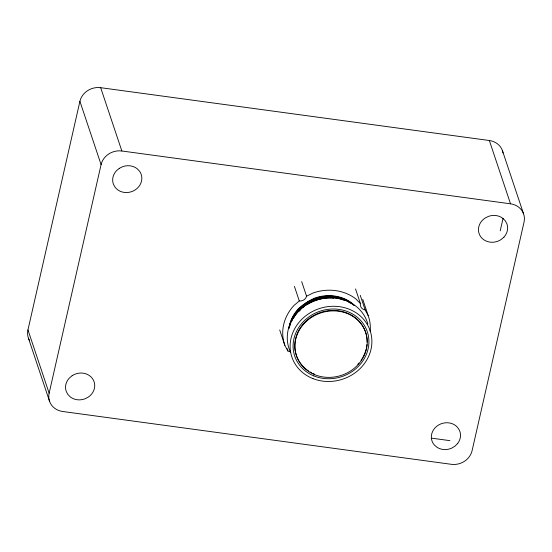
<?xml version="1.0" encoding="UTF-8"?>
<svg xmlns="http://www.w3.org/2000/svg" width="552" height="552" viewBox="0 0 552 552"><rect width="100%" height="100%" fill="white"/><g stroke="black" fill="none" stroke-linecap="round" stroke-linejoin="round"><path stroke-width="0.83" d="M29.497 340.467A17.698 15.932 -18.5 0 1 27.952 329.91L79.909 101.313A17.698 15.932 -18.5 0 1 100.678 87.692L489.341 140.512A17.698 15.932 -18.5 0 1 503.031 152.925M489.341 140.512L510.524 203.812A17.698 15.932 -18.5 0 1 524.048 222.09L472.091 450.687A17.698 15.932 -18.5 0 1 451.322 464.308L62.659 411.488A17.698 15.932 -18.5 0 1 49.135 393.21L101.085 164.613L79.909 101.313M500.216 230.839L503.058 218.337M370.178 331.469A44.236 39.827 -18.5 0 0 368.184 315.599L365.134 309.927A6.3 5.672 -18.5 0 1 360.401 303.531L355.812 298.873A44.236 39.827 -18.5 0 0 312.943 293.043L306.567 296.21A6.3 5.672 -18.5 0 1 299.301 300.978L293.933 305.504A44.236 39.827 -18.5 0 0 284.873 345.38L287.923 351.051A6.3 5.672 -18.5 0 1 290.725 352.231M101.085 164.613A17.698 15.932 -18.5 0 1 121.854 150.993L510.524 203.812M431.988 438.212L449.901 440.648M354.281 305.567L351.872 303.124A38.288 34.472 -18.5 0 0 314.771 298.08L311.425 299.743A47.52 42.78 -18.5 0 0 306.926 302.261M502.382 150.51L523.558 213.803M362.754 299.363L368.184 315.599M360.249 295.32L365.134 309.927M355.516 288.924L360.401 303.531M301.682 281.603L306.567 296.21M294.416 286.371L299.301 300.978M287.109 348.616L287.923 351.051M279.712 329.958L284.873 345.38M100.678 87.692L121.854 150.993M27.952 329.91L49.135 393.21M28.442 338.197L49.618 401.49M293.74 317.904A38.288 34.472 -18.5 0 1 344.344 300.371M291.718 321.209A38.288 34.472 -18.5 0 1 346.539 300.943M348.07 301.744A38.288 34.472 -18.5 0 1 350.278 303.076M288.965 327.909A38.288 34.472 -18.5 0 1 298.315 308.865L301.13 306.491A47.52 42.78 -18.5 0 1 304.366 303.979M305.208 303.393A47.52 42.78 -18.5 0 1 306.056 302.82M299.122 311.266A38.288 34.472 -18.5 0 1 300.833 309.527M302.668 307.878A38.288 34.472 -18.5 0 1 303.959 306.836M306.643 304.918A38.288 34.472 -18.5 0 1 333.56 298.19M289.738 326.384A38.288 34.472 -18.5 0 1 315.937 298.722A38.288 34.472 -18.5 0 1 353.494 305.111M289.11 328.357A38.288 34.472 -18.5 0 1 313.646 299.012A38.288 34.472 -18.5 0 1 352.024 303.572M290.407 351.976A41.29 37.177 -18.5 0 1 315.351 300.454A41.29 37.177 -18.5 0 1 367.853 324.038M296.562 355.936A36.508 32.865 -18.5 0 1 325.57 311.142A36.508 32.865 -18.5 0 1 367.08 342.137M366.942 344.517A36.508 32.865 -18.5 0 1 366.307 348.457M366.121 349.23A36.508 32.865 -18.5 0 1 363.168 356.806M362.767 357.523A36.508 32.865 -18.5 0 1 360.994 360.339M358.938 363.002A36.508 32.865 -18.5 0 1 357.827 364.265M314.557 374.187A36.508 32.865 -18.5 0 1 313.046 373.525M311.57 372.8A36.508 32.865 -18.5 0 1 310.134 372M308.74 371.137A36.508 32.865 -18.5 0 1 296.859 356.737M457.58 443.58L454.91 446.223L451.619 448.189A14.745 13.276 -18.5 0 1 437.129 447.375L434.41 445.078A14.745 13.276 -18.5 0 1 436.956 426.116A14.745 13.276 -18.5 0 1 457.456 427.262L459.381 430.174A14.745 13.276 -18.5 0 1 457.58 443.58M119.28 168.353L116.382 170.803A14.745 13.276 -18.5 0 0 113.36 184.092L115.009 187.149A14.745 13.276 -18.5 0 0 135.212 189.895A14.745 13.276 -18.5 0 0 139.483 171.099L137.006 168.588A14.745 13.276 -18.5 0 0 122.716 166.649L119.28 168.353M72.16 375.684L69.262 378.134A14.745 13.276 -18.5 0 0 66.24 391.423L67.889 394.48L70.366 396.998A14.745 13.276 -18.5 0 0 84.656 398.937L88.099 397.226A14.745 13.276 -18.5 0 0 92.37 378.43A14.745 13.276 -18.5 0 0 72.16 375.684M503.914 237.167L501.023 239.609A14.745 13.276 -18.5 0 1 480.813 236.863A14.745 13.276 -18.5 0 1 485.084 218.068L488.52 216.356A14.745 13.276 -18.5 0 1 502.81 218.302L505.294 220.814L506.936 223.877A14.745 13.276 -18.5 0 1 503.914 237.167M312.998 378.624A41.29 37.177 -18.5 0 0 371.806 338.969A41.29 37.177 -18.5 0 0 308.216 314.04A41.29 37.177 -18.5 0 0 312.998 378.624M313.833 375.905A38.288 34.472 -18.5 0 0 368.874 339.818A38.288 34.472 -18.5 0 0 310.321 315.91A38.288 34.472 -18.5 0 0 313.833 375.905M314.716 374.677A36.508 32.865 -18.5 0 0 367.197 340.267A36.508 32.865 -18.5 0 0 311.369 317.476A36.508 32.865 -18.5 0 0 314.716 374.677"/></g></svg>
